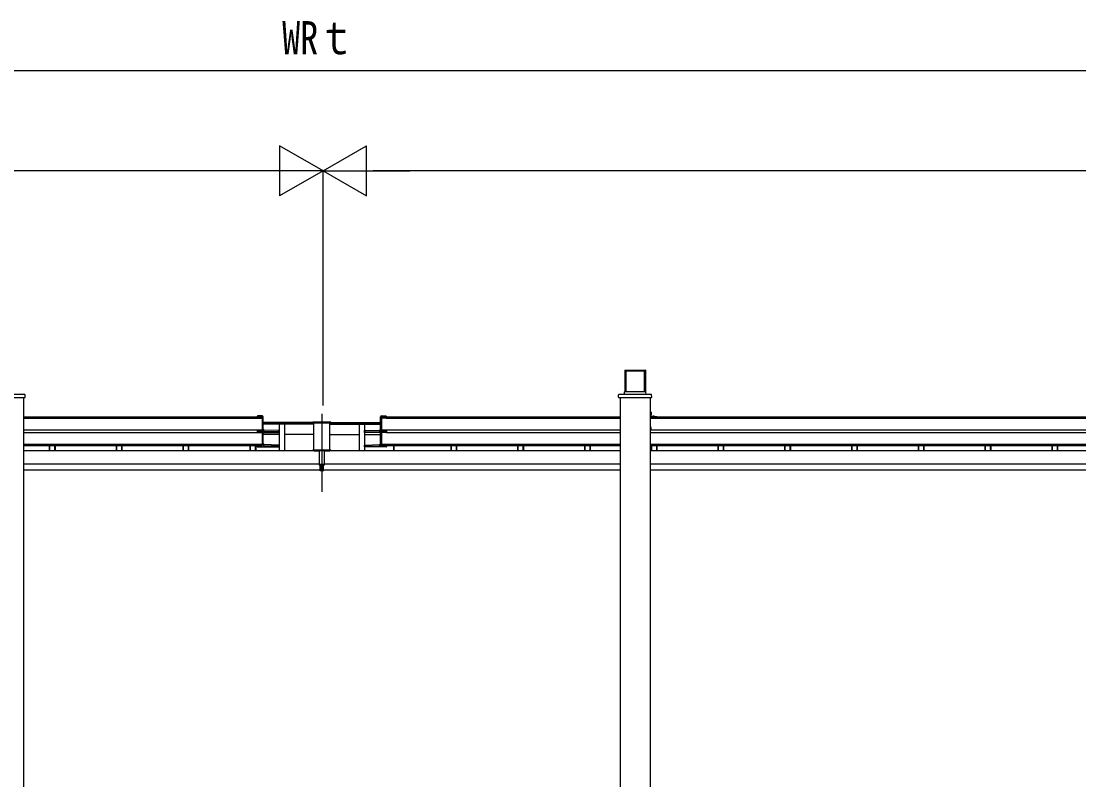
# Model space of a CAD drawing. Units: millimetres, scale not verified. Extents: x -12615 to 12615, y -8910 to 8910.
# Drawn here: x -6351 to -3183, y -3202 to -930 of the extents above; entities that cross this region are included whole.
import ezdxf
from ezdxf.enums import TextEntityAlignment as Align

# ---------------------------------------------------------------- set-up
doc = ezdxf.new("R2010")
doc.units = ezdxf.units.MM
doc.header["$LTSCALE"] = 30
for name, color, linetype in [('0-3_YKK_12', 2, 'Continuous'), ('0-4_YKK_A1', 4, 'Continuous'), ('0-5_YKK_D', 6, 'Continuous')]:
    doc.layers.add(name, color=color, linetype=linetype)
doc.styles.add('ＭＳ ゴシック', font='')
doc.styles.get('ＭＳ ゴシック').set_extended_font_data('MS Gothic')

msp = doc.modelspace()

# ---------------------------------------------------------------- linework, layer by layer
at = {"layer": '0-3_YKK_12'}
msp.add_line((-5450.69, -2105.9), (-5450.69, -2339.85), dxfattribs=at)
at = {"layer": '0-4_YKK_A1'}
for p, q in [((-4543.44, -1981.6), (-4543.44, -2039.68)), ((-4543.08, -1975.63), (-4543.43, -1981.25)), ((-4542.58, -1975.16), (-4481.8, -1975.16)), ((-4540.93, -1981.6), (-4540.93, -2039.43)), ((-4540.66, -1977.16), (-4540.92, -1981.25)), ((-4483.72, -1977.16), (-4540.66, -1977.16)), ((-4539.69, -1979.18), (-4539.69, -2039.43)), ((-4485.69, -1978.23), (-4538.69, -1978.23)), ((-4484.69, -1979.18), (-4484.69, -2039.43)), ((-4483.72, -1977.16), (-4483.46, -1981.25)), ((-4483.45, -1981.6), (-4483.45, -2039.43)), ((-4481.3, -1975.63), (-4480.95, -1981.25)), ((-4480.94, -1981.6), (-4480.94, -2039.68)), ((-6437.95, -2056.84), (-6340.44, -2056.84)), ((-6343.99, -2056.84), (-6343.99, -5325)), ((-6340.76, -2048), (-6341.38, -2048)), ((-6340.44, -2056.84), (-6339.8, -2056.84)), ((-6339.3, -2056.28), (-6339.76, -2048.94)), ((-4562.08, -2056.28), (-4561.63, -2048.94)), ((-4561.58, -2056.84), (-4560.95, -2056.84)), ((-4560.95, -2056.84), (-4463.44, -2056.84)), ((-4557.39, -2056.84), (-4557.39, -5325)), ((-4544.25, -2048), (-4543.78, -2040.37)), ((-4542.78, -2039.43), (-4481.6, -2039.43)), ((-4542.78, -2039.43), (-4481.6, -2039.43)), ((-4542.78, -2039.43), (-4542.78, -2039.43)), ((-4481.6, -2039.43), (-4481.6, -2039.43)), ((-4480.6, -2040.37), (-4480.13, -2048)), ((-4466.99, -2056.84), (-4466.99, -5325)), ((-4463.76, -2048), (-4464.38, -2048)), ((-4463.44, -2056.84), (-4462.8, -2056.84)), ((-4462.3, -2056.28), (-4462.76, -2048.94)), ((-6343.99, -2114.67), (-5644.19, -2114.67)), ((-6343.99, -2114.67), (-5644.19, -2114.67)), ((-6343.99, -2118.81), (-5642.94, -2118.81)), ((-5644.19, -2113.85), (-5644.19, -2117.56)), ((-5636.73, -2112.6), (-5642.94, -2112.6)), ((-5642.94, -2118.81), (-5629.49, -2118.81)), ((-5629.19, -2112.6), (-5636.73, -2112.6)), ((-5629.19, -2119.11), (-5629.19, -2119.08)), ((-5629.19, -2119.11), (-5629.19, -2155.58)), ((-5626.69, -2118.81), (-5626.69, -2115.1)), ((-5626.69, -2155.77), (-5626.69, -2118.81)), ((-5274.69, -2118.81), (-5274.69, -2115.1)), ((-5274.69, -2155.77), (-5274.69, -2118.81)), ((-5272.19, -2112.6), (-5264.65, -2112.6)), ((-5272.19, -2119.11), (-5272.19, -2119.08)), ((-5272.19, -2119.11), (-5272.19, -2155.58)), ((-5258.44, -2118.81), (-5271.89, -2118.81)), ((-5264.65, -2112.6), (-5258.44, -2112.6)), ((-5258.44, -2118.81), (-4557.39, -2118.81)), ((-5257.19, -2113.85), (-5257.19, -2117.56)), ((-5257.19, -2114.67), (-4557.39, -2114.67)), ((-5247.19, -2114.67), (-4557.39, -2114.67)), ((-4466.99, -2114.67), (-1031.39, -2114.67)), ((-4466.99, -2114.67), (-1031.39, -2114.67)), ((-4466.99, -2118.81), (-1031.39, -2118.81)), ((-4465.69, -2101.08), (-4464.82, -2101.08)), ((-4464.69, -2104.33), (-4464.69, -2103.07)), ((-4464.69, -2104.33), (-4464.69, -2113.85)), ((-4464.69, -2109), (-4464.32, -2109)), ((-4464.32, -2101.57), (-4464.32, -2109)), ((-4464.19, -2114.35), (-4447.19, -2114.35)), ((-4459.24, -2113.2), (-4459.24, -2113.24)), ((-4457.54, -2112.72), (-4457.54, -2112.69)), ((-4457.54, -2112.72), (-4457.54, -2113.33)), ((-4456.84, -2112.72), (-4456.84, -2112.69)), ((-4456.84, -2113.33), (-4456.84, -2112.72)), ((-4455.14, -2113.24), (-4455.14, -2113.2)), ((-4447.19, -2114.67), (-4447.19, -2114.35)), ((-6343.99, -2154.26), (-5629.19, -2154.26)), ((-5452.69, -2132.52), (-5626.69, -2132.52)), ((-5452.69, -2132.52), (-5626.69, -2132.52)), ((-5452.69, -2132.74), (-5626.69, -2132.74)), ((-5474.69, -2137.57), (-5626.69, -2137.57)), ((-5578.19, -2137.57), (-5578.19, -2216.47)), ((-5562.19, -2137.57), (-5562.19, -2216.47)), ((-5477.19, -2130.52), (-5477.19, -2132.52)), ((-5477.19, -2130.52), (-5424.19, -2130.52)), ((-5474.69, -2214.47), (-5474.69, -2132.78)), ((-5474.19, -2132.78), (-5427.19, -2132.78)), ((-5452.69, -2132.52), (-5452.69, -2132.74)), ((-5452.69, -2132.52), (-5452.69, -2132.52)), ((-5452.69, -2132.74), (-5452.69, -2132.78)), ((-5448.69, -2132.52), (-5448.69, -2132.74)), ((-5448.69, -2132.52), (-5448.69, -2132.52)), ((-5448.69, -2132.52), (-5274.69, -2132.52)), ((-5448.69, -2132.52), (-5274.69, -2132.52)), ((-5448.69, -2132.74), (-5448.69, -2132.78)), ((-5448.69, -2132.74), (-5274.69, -2132.74)), ((-5426.69, -2214.47), (-5426.69, -2132.78)), ((-5426.69, -2137.57), (-5274.69, -2137.57)), ((-5424.19, -2132.52), (-5424.19, -2130.52)), ((-5339.19, -2137.57), (-5339.19, -2216.47)), ((-5323.19, -2137.57), (-5323.19, -2216.47)), ((-5272.19, -2154.26), (-4557.39, -2154.26)), ((-4466.99, -2154.26), (-1031.39, -2154.26)), ((-4464.69, -2147.3), (-4464.69, -2146.05)), ((-4464.69, -2147.3), (-4464.69, -2154.26)), ((-6343.99, -2161.79), (-5629.49, -2161.79)), ((-5644.19, -2156.83), (-5644.19, -2160.54)), ((-5644.19, -2157.29), (-5644.19, -2159.49)), ((-5636.73, -2155.58), (-5642.94, -2155.58)), ((-5642.94, -2161.79), (-5629.49, -2161.79)), ((-5629.19, -2155.58), (-5636.73, -2155.58)), ((-5629.19, -2162.09), (-5629.19, -2162.06)), ((-5629.19, -2162.09), (-5629.19, -2199.06)), ((-5626.69, -2161.79), (-5626.69, -2158.07)), ((-5626.69, -2198.75), (-5626.69, -2161.79)), ((-5626.69, -2162.25), (-5578.19, -2162.25)), ((-5578.19, -2168), (-5626.69, -2168)), ((-5581.24, -2156.54), (-5623.8, -2155.05)), ((-5581.24, -2160.25), (-5623.8, -2158.77)), ((-5581.14, -2156.54), (-5581.24, -2156.54)), ((-5581.14, -2160.25), (-5581.24, -2160.25)), ((-5578.19, -2156.54), (-5581.14, -2156.54)), ((-5578.19, -2160.25), (-5581.14, -2160.25)), ((-5578.19, -2162.25), (-5578.19, -2156.54)), ((-5476.69, -2168), (-5562.19, -2168)), ((-5424.69, -2168), (-5339.19, -2168)), ((-5323.19, -2156.54), (-5320.24, -2156.54)), ((-5323.19, -2162.25), (-5323.19, -2156.54)), ((-5323.19, -2160.25), (-5320.24, -2160.25)), ((-5274.69, -2162.25), (-5323.19, -2162.25)), ((-5323.19, -2168), (-5274.69, -2168)), ((-5320.24, -2156.54), (-5320.14, -2156.54)), ((-5320.24, -2160.25), (-5320.14, -2160.25)), ((-5320.14, -2156.54), (-5277.59, -2155.05)), ((-5320.14, -2160.25), (-5277.59, -2158.77)), ((-5274.69, -2161.79), (-5274.69, -2158.07)), ((-5274.69, -2198.75), (-5274.69, -2161.79)), ((-5272.19, -2155.58), (-5264.65, -2155.58)), ((-5272.19, -2162.09), (-5272.19, -2162.06)), ((-5272.19, -2162.09), (-5272.19, -2199.06)), ((-5258.44, -2161.79), (-5271.89, -2161.79)), ((-5264.65, -2155.58), (-5258.44, -2155.58)), ((-5258.44, -2161.79), (-4557.39, -2161.79)), ((-5257.19, -2156.83), (-5257.19, -2160.54)), ((-5257.19, -2157.29), (-5257.19, -2159.49)), ((-4466.99, -2161.79), (-1031.39, -2161.79)), ((-6343.99, -2197.24), (-5629.19, -2197.24)), ((-5629.19, -2202), (-6343.99, -2202)), ((-6343.99, -2216.47), (-5474.19, -2216.47)), ((-6343.99, -2216.47), (-5474.19, -2216.47)), ((-6266.19, -2216.47), (-6266.19, -2202)), ((-6265.19, -2215.99), (-6265.19, -2202)), ((-6265.19, -2215.99), (-6250.19, -2215.99)), ((-6250.19, -2215.99), (-6250.19, -2202)), ((-6249.19, -2216.47), (-6249.19, -2202)), ((-6248.89, -2216.47), (-6248.89, -2202)), ((-6066.19, -2216.47), (-6066.19, -2202)), ((-6065.19, -2215.99), (-6065.19, -2202)), ((-6065.19, -2215.99), (-6050.19, -2215.99)), ((-6050.19, -2215.99), (-6050.19, -2202)), ((-6049.19, -2216.47), (-6049.19, -2202)), ((-6048.89, -2216.47), (-6048.89, -2202)), ((-5866.19, -2216.47), (-5866.19, -2202)), ((-5865.19, -2215.99), (-5865.19, -2202)), ((-5865.19, -2215.99), (-5850.19, -2215.99)), ((-5850.19, -2215.99), (-5850.19, -2202)), ((-5849.19, -2216.47), (-5849.19, -2202)), ((-5848.89, -2216.47), (-5848.89, -2202)), ((-5666.19, -2202), (-5666.19, -2216.47)), ((-5665.19, -2202), (-5665.19, -2216.47)), ((-5650.19, -2202), (-5650.19, -2216.47)), ((-5649.19, -2202), (-5649.19, -2216.47)), ((-5648.89, -2202), (-5648.89, -2216.47)), ((-5644.19, -2202), (-5644.19, -2202.47)), ((-5644.19, -2202.47), (-5644.19, -2203.98)), ((-5629.49, -2202.73), (-5642.94, -2202.73)), ((-5642.94, -2205.23), (-5637.65, -2205.23)), ((-5636.73, -2205.23), (-5578.19, -2205.23)), ((-5629.19, -2201), (-5629.19, -2200.47)), ((-5629.19, -2201.99), (-5629.19, -2201)), ((-5629.19, -2202.47), (-5629.19, -2201.99)), ((-5629.19, -2202.43), (-5629.19, -2202.47)), ((-5581.24, -2199.52), (-5623.8, -2198.03)), ((-5581.24, -2203.23), (-5623.8, -2201.75)), ((-5581.14, -2199.52), (-5581.24, -2199.52)), ((-5581.14, -2203.23), (-5581.24, -2203.23)), ((-5578.19, -2199.52), (-5581.14, -2199.52)), ((-5578.19, -2203.23), (-5581.14, -2203.23)), ((-5578.19, -2205.23), (-5578.19, -2199.52)), ((-5477.19, -2214.47), (-5477.19, -2216.47)), ((-5477.19, -2214.47), (-5424.19, -2214.47)), ((-5474.69, -2217.05), (-5474.69, -2216.47)), ((-5474.19, -2217.05), (-5458.19, -2217.05)), ((-5458.19, -2214.47), (-5458.19, -2259.47)), ((-5443.19, -2214.47), (-5443.19, -2259.47)), ((-5443.19, -2217.05), (-5427.19, -2217.05)), ((-5426.69, -2216.47), (-4557.39, -2216.47)), ((-5426.69, -2217.05), (-5426.69, -2216.47)), ((-5426.69, -2216.47), (-4557.39, -2216.47)), ((-5424.19, -2216.47), (-5424.19, -2214.47)), ((-5323.19, -2199.52), (-5320.24, -2199.52)), ((-5323.19, -2205.23), (-5323.19, -2199.52)), ((-5323.19, -2203.23), (-5320.24, -2203.23)), ((-5264.65, -2205.23), (-5323.19, -2205.23)), ((-5320.24, -2199.52), (-5320.14, -2199.52)), ((-5320.24, -2203.23), (-5320.14, -2203.23)), ((-5320.14, -2199.52), (-5277.59, -2198.03)), ((-5320.14, -2203.23), (-5277.59, -2201.75)), ((-5272.19, -2197.24), (-4557.39, -2197.24)), ((-5272.19, -2201), (-5272.19, -2200.47)), ((-5272.19, -2201.99), (-5272.19, -2201)), ((-5272.19, -2202.47), (-5272.19, -2201.99)), ((-4557.39, -2202), (-5272.19, -2202)), ((-5272.19, -2202.43), (-5272.19, -2202.47)), ((-5271.89, -2202.73), (-5258.44, -2202.73)), ((-5258.44, -2205.23), (-5263.73, -2205.23)), ((-5257.19, -2202), (-5257.19, -2202.47)), ((-5257.19, -2202.47), (-5257.19, -2203.98)), ((-5236.19, -2202), (-5236.19, -2216.47)), ((-5235.19, -2202), (-5235.19, -2216.47)), ((-5063.19, -2216.47), (-5063.19, -2202)), ((-5062.19, -2215.99), (-5062.19, -2202)), ((-5062.19, -2215.99), (-5047.19, -2215.99)), ((-5047.19, -2215.99), (-5047.19, -2202)), ((-5046.19, -2216.47), (-5046.19, -2202)), ((-5045.89, -2216.47), (-5045.89, -2202)), ((-4863.19, -2216.47), (-4863.19, -2202)), ((-4862.19, -2215.99), (-4862.19, -2202)), ((-4862.19, -2215.99), (-4847.19, -2215.99)), ((-4847.19, -2215.99), (-4847.19, -2202)), ((-4846.19, -2216.47), (-4846.19, -2202)), ((-4845.89, -2216.47), (-4845.89, -2202)), ((-4663.19, -2216.47), (-4663.19, -2202)), ((-4662.19, -2215.99), (-4662.19, -2202)), ((-4662.19, -2215.99), (-4647.19, -2215.99)), ((-4647.19, -2215.99), (-4647.19, -2202)), ((-4646.19, -2216.47), (-4646.19, -2202)), ((-4645.89, -2216.47), (-4645.89, -2202)), ((-4466.99, -2197.24), (-1031.39, -2197.24)), ((-1031.39, -2202), (-4466.99, -2202)), ((-4466.99, -2216.47), (-1031.39, -2216.47)), ((-4466.99, -2216.47), (-1031.39, -2216.47)), ((-4463.19, -2216.47), (-4463.19, -2202)), ((-4462.19, -2215.99), (-4462.19, -2202)), ((-4462.19, -2215.99), (-4447.19, -2215.99)), ((-4447.19, -2215.99), (-4447.19, -2202)), ((-4446.19, -2216.47), (-4446.19, -2202)), ((-4445.89, -2216.47), (-4445.89, -2202)), ((-4263.19, -2216.47), (-4263.19, -2202)), ((-4262.19, -2215.99), (-4262.19, -2202)), ((-4262.19, -2215.99), (-4247.19, -2215.99)), ((-4247.19, -2215.99), (-4247.19, -2202)), ((-4246.19, -2216.47), (-4246.19, -2202)), ((-4245.89, -2216.47), (-4245.89, -2202)), ((-4063.19, -2216.47), (-4063.19, -2202)), ((-4062.19, -2215.99), (-4062.19, -2202)), ((-4062.19, -2215.99), (-4047.19, -2215.99)), ((-4047.19, -2215.99), (-4047.19, -2202)), ((-4046.19, -2216.47), (-4046.19, -2202)), ((-4045.89, -2216.47), (-4045.89, -2202)), ((-3863.19, -2216.47), (-3863.19, -2202)), ((-3862.19, -2215.99), (-3862.19, -2202)), ((-3862.19, -2215.99), (-3847.19, -2215.99)), ((-3847.19, -2215.99), (-3847.19, -2202)), ((-3846.19, -2216.47), (-3846.19, -2202)), ((-3845.89, -2216.47), (-3845.89, -2202)), ((-3663.19, -2216.47), (-3663.19, -2202)), ((-3662.19, -2215.99), (-3662.19, -2202)), ((-3662.19, -2215.99), (-3647.19, -2215.99)), ((-3647.19, -2215.99), (-3647.19, -2202)), ((-3646.19, -2216.47), (-3646.19, -2202)), ((-3645.89, -2216.47), (-3645.89, -2202)), ((-3463.19, -2216.47), (-3463.19, -2202)), ((-3462.19, -2215.99), (-3462.19, -2202)), ((-3462.19, -2215.99), (-3447.19, -2215.99)), ((-3447.19, -2215.99), (-3447.19, -2202)), ((-3446.19, -2216.47), (-3446.19, -2202)), ((-3445.89, -2216.47), (-3445.89, -2202)), ((-3263.19, -2216.47), (-3263.19, -2202)), ((-3262.19, -2215.99), (-3262.19, -2202)), ((-3262.19, -2215.99), (-3247.19, -2215.99)), ((-3247.19, -2215.99), (-3247.19, -2202)), ((-3246.19, -2216.47), (-3246.19, -2202)), ((-3245.89, -2216.47), (-3245.89, -2202)), ((-5458.19, -2257.26), (-6343.99, -2257.26)), ((-5455.19, -2274.97), (-6343.99, -2274.97)), ((-5443.19, -2257.47), (-5458.19, -2257.47)), ((-5443.19, -2259.47), (-5458.19, -2259.47)), ((-5452.69, -2276.5), (-5452.69, -2259.47)), ((-5446.19, -2259.47), (-5446.19, -2276.5)), ((-4557.39, -2274.97), (-5446.19, -2274.97)), ((-4557.39, -2257.26), (-5443.19, -2257.26)), ((-1031.39, -2257.26), (-4466.99, -2257.26)), ((-1031.39, -2274.97), (-4466.99, -2274.97))]:
    msp.add_line(p, q, dxfattribs=at)
for points in [[(-6341.38, -2048), (-6437, -2048), (-6437.62, -2048)], [(-4464.38, -2048), (-4560, -2048), (-4560.62, -2048)], [(-5629.19, -2116.31), (-5636.73, -2116.31), (-5642.94, -2116.31)], [(-5272.19, -2116.31), (-5264.65, -2116.31), (-5258.44, -2116.31)], [(-5477.19, -2132.52), (-5458.19, -2132.52), (-5443.19, -2132.52), (-5424.19, -2132.52)], [(-5629.19, -2159.29), (-5636.73, -2159.29), (-5642.94, -2159.29)], [(-5272.19, -2159.29), (-5264.65, -2159.29), (-5258.44, -2159.29)], [(-5629.19, -2200.47), (-5629.19, -2199.82), (-5629.19, -2199.06)], [(-5477.19, -2216.47), (-5458.19, -2216.47), (-5443.19, -2216.47), (-5424.19, -2216.47)], [(-5272.19, -2200.47), (-5272.19, -2199.82), (-5272.19, -2199.06)], [(-5452.69, -2276.5), (-5455.19, -2276.5), (-5455.19, -2259.47)], [(-5448.69, -2259.47), (-5448.69, -2276.5), (-5446.19, -2276.5)]]:
    msp.add_lwpolyline(points, dxfattribs=at)
msp.add_lwpolyline([(-5859.29, -2199.51), (-5860.28, -2199.52), (-5861.14, -2199.55), (-5861.75, -2199.59), (-5862.03, -2199.64), (-5861.94, -2199.7), (-5861.49, -2199.74), (-5860.74, -2199.78), (-5859.8, -2199.8), (-5858.79, -2199.8), (-5857.84, -2199.78), (-5857.1, -2199.74), (-5856.65, -2199.7), (-5856.55, -2199.64), (-5856.83, -2199.59), (-5857.44, -2199.55), (-5858.3, -2199.52)], close=True, dxfattribs=at)
for centre, radius, start, end in [((-4542.78, -2040.43), 1, 90, 176.48397), ((-4542.78, -2040.43), 0.999, 89.96394, 176.45762), ((-4481.6, -2040.43), 1, 3.51603, 90), ((-4481.6, -2040.43), 0.999, 3.54238, 90.03606), ((-5642.94, -2113.85), 1.25, 89.96074, 179.96069), ((-5642.94, -2113.85), 1.25, 180.03931, 180.03978), ((-5642.94, -2117.56), 1.25, 89.93677, 270.06323), ((-5629.49, -2119.11), 0.3, 0.03931, 90.03926), ((-5629.19, -2115.1), 2.5, 0.03931, 90.03926), ((-5629.19, -2118.81), 2.5, 0.03931, 90.03926), ((-5272.19, -2115.1), 2.5, 89.96074, 179.96069), ((-5272.19, -2118.81), 2.5, 89.96074, 179.96069), ((-5271.89, -2119.11), 0.3, 89.96074, 179.96069), ((-5258.44, -2113.85), 1.25, 0.03931, 90.03926), ((-5258.44, -2117.56), 1.25, 269.93677, 90.06323), ((-5258.44, -2113.85), 1.25, 359.96022, 359.96069), ((-4467.19, -2103.07), 2.5, 0.03717, 85.45262), ((-4464.19, -2113.85), 0.5, 180.03931, 270.03926), ((-4457.19, -2116.87), 4.2, 119.21546, 143.21111), ((-4457.19, -2116.86), 4.19, 94.78865, 119.29157), ((-4457.19, -2116.9), 4.19, 94.78865, 119.29157), ((-4457.19, -2116.77), 3.67, 84.52859, 95.47141), ((-4457.19, -2116.99), 3.67, 84.52859, 95.47141), ((-4457.19, -2116.86), 4.19, 60.70843, 85.21135), ((-4457.19, -2116.9), 4.19, 60.70843, 85.21135), ((-4457.19, -2116.87), 4.2, 36.78889, 60.78454), ((-5623.69, -2152.06), 3, 180.03748, 268.04105), ((-5277.69, -2152.06), 3, 271.95895, 359.96252), ((-4467.19, -2146.05), 2.5, 0.03717, 85.45262), ((-5642.94, -2156.83), 1.25, 89.96074, 179.96069), ((-5642.94, -2156.82), 1.25, 180.03931, 180.03978), ((-5642.94, -2160.54), 1.25, 89.93677, 270.06323), ((-5629.49, -2162.09), 0.3, 0.03931, 90.03926), ((-5629.19, -2158.08), 2.5, 0.03931, 90.03926), ((-5629.19, -2161.79), 2.5, 0.03931, 90.03926), ((-5623.69, -2155.77), 3, 180.03748, 268.04105), ((-5277.69, -2155.77), 3, 271.95895, 359.96252), ((-5272.19, -2158.08), 2.5, 89.96074, 179.96069), ((-5272.19, -2161.79), 2.5, 89.96074, 179.96069), ((-5271.89, -2162.09), 0.3, 89.96074, 179.96069), ((-5258.44, -2156.83), 1.25, 0.03931, 90.03926), ((-5258.44, -2160.54), 1.25, 269.93677, 90.06323), ((-5258.44, -2156.82), 1.25, 359.96022, 359.96069), ((-6265.19, -2216.99), 1, 89.98303, 148.55407), ((-6250.19, -2216.99), 1, 31.44593, 90.01697), ((-6065.19, -2216.99), 1, 89.98303, 148.55407), ((-6050.19, -2216.99), 1, 31.44593, 90.01697), ((-5865.19, -2216.99), 1, 89.98303, 148.55407), ((-5850.19, -2216.99), 1, 31.44593, 90.01697), ((-5642.94, -2203.98), 1.25, 89.93677, 270.06323), ((-5637.65, -2205.03), 0.2, 269.98076, 336.36907), ((-5637.19, -2205.23), 0.3, 23.64234, 156.35766), ((-5636.73, -2205.03), 0.2, 203.63093, 270.01924), ((-5629.49, -2202.43), 0.3, 269.96385, 353.37464), ((-5623.69, -2195.04), 3, 180.03748, 268.04105), ((-5623.69, -2198.75), 3, 180.03748, 268.04105), ((-5277.69, -2195.04), 3, 271.95895, 359.96252), ((-5277.69, -2198.75), 3, 271.95895, 359.96252), ((-5271.89, -2198.72), 0.3, 180.03931, 270.03926), ((-5271.89, -2202.43), 0.3, 186.62536, 270.03615), ((-5264.65, -2205.03), 0.2, 269.98076, 336.36907), ((-5264.19, -2205.23), 0.3, 23.64234, 156.35766), ((-5263.73, -2205.03), 0.2, 203.63093, 270.01924), ((-5258.44, -2203.98), 1.25, 269.93677, 90.06323), ((-5062.19, -2216.99), 1, 89.98303, 148.55407), ((-5047.19, -2216.99), 1, 31.44593, 90.01697), ((-4862.19, -2216.99), 1, 89.98303, 148.55407), ((-4847.19, -2216.99), 1, 31.44593, 90.01697), ((-4662.19, -2216.99), 1, 89.98303, 148.55407), ((-4647.19, -2216.99), 1, 31.44593, 90.01697), ((-4462.19, -2216.99), 1, 89.98303, 148.55407), ((-4447.19, -2216.99), 1, 31.44593, 90.01697), ((-4262.19, -2216.99), 1, 89.98303, 148.55407), ((-4247.19, -2216.99), 1, 31.44593, 90.01697), ((-4062.19, -2216.99), 1, 89.98303, 148.55407), ((-4047.19, -2216.99), 1, 31.44593, 90.01697), ((-3862.19, -2216.99), 1, 89.98303, 148.55407), ((-3847.19, -2216.99), 1, 31.44593, 90.01697), ((-3662.19, -2216.99), 1, 89.98303, 148.55407), ((-3647.19, -2216.99), 1, 31.44593, 90.01697), ((-3462.19, -2216.99), 1, 89.98303, 148.55407), ((-3447.19, -2216.99), 1, 31.44593, 90.01697), ((-3262.19, -2216.99), 1, 89.98303, 148.55407), ((-3247.19, -2216.99), 1, 31.44593, 90.01697)]:
    msp.add_arc(centre, radius, start, end, dxfattribs=at)
for centre, major_axis, ratio, start_param, end_param in [((-4543.4, -1981.22), (0.033, 0.5), 0.058294, 1.6269593, 2.4123574), ((-4542.58, -1975.66), (0.407, -0.293), 0.996273, 2.1960283, 3.7015024), ((-4540.89, -1981.22), (0.033, 0.5), 0.058294, 1.6269593, 2.4123574), ((-4538.69, -1979.18), (1, 0), 0.946294, 1.5707963, 3.1415927), ((-4485.69, -1979.18), (1, 0), 0.946294, 0, 1.5707963), ((-4483.49, -1981.22), (-0.033, 0.5), 0.058294, 3.8708279, 4.6562261), ((-4481.8, -1975.66), (0.407, 0.293), 0.996273, 5.7232756, 7.2287497), ((-4480.98, -1981.22), (-0.033, 0.5), 0.058294, 3.8708279, 4.6562261), ((-6340.76, -2049), (1, 0), 0.996804, 0.1134464, 1.5707963), ((-6339.8, -2056.34), (0.502, 0), 0.996804, 4.712389, 6.344188), ((-6340.75, -2049), (0.712, -0.702), 0.999635, 0.8394688, 0.8919125), ((-6339.3, -2056.34), (-0.031, 0.5), 0.003189, 4.7731969, 4.8256406), ((-4561.58, -2056.34), (0.502, 0), 0.996804, 3.08059, 4.712389), ((-4562.08, -2056.34), (0.031, 0.5), 0.003189, 1.4575447, 1.5099884), ((-4560.63, -2049), (0.712, 0.702), 0.999635, 2.2496801, 2.3021238), ((-4560.62, -2049), (1, 0), 0.996804, 1.5707963, 3.0281463), ((-4463.76, -2049), (1, 0), 0.996804, 0.1134464, 1.5707963), ((-4462.8, -2056.34), (0.502, 0), 0.996804, 4.712389, 6.344188), ((-4463.75, -2049), (0.712, -0.702), 0.999635, 0.8394688, 0.8919125), ((-4462.3, -2056.34), (-0.031, 0.5), 0.003189, 4.7731969, 4.8256406), ((-4464.82, -2101.58), (0.411, 0.287), 0.996037, 5.675947, 7.2430164)]:
    msp.add_ellipse(centre, major_axis=major_axis, ratio=ratio, start_param=start_param, end_param=end_param, dxfattribs=at)
at = {"layer": '0-5_YKK_D'}
for p, q in [((-194.19, -1078.6), (-10707.1, -1078.6)), ((-5447.1, -1378.6), (-5577.01, -1303.6)), ((-5577.01, -1303.6), (-5577.01, -1453.6)), ((-5447.1, -1378.6), (-5317.2, -1303.6)), ((-5317.2, -1453.6), (-5317.2, -1303.6)), ((-5597.1, -1378.6), (-10707.19, -1378.6)), ((-5447.1, -1378.6), (-5706.91, -1378.6)), ((-5447.1, -1378.6), (-5577.01, -1453.6)), ((-5447.1, -2080.83), (-5447.1, -1377.6)), ((-5447.1, -2080.83), (-5447.1, -1377.6)), ((-5447.1, -1378.6), (-5317.2, -1453.6)), ((-5447.1, -1378.6), (-5187.29, -1378.6)), ((-194.19, -1378.6), (-5297.1, -1378.6))]:
    msp.add_line(p, q, dxfattribs=at)

# ---------------------------------------------------------------- texts
at = {"layer": '0-5_YKK_D', "style": 'ＭＳ ゴシック', "width": 0.8}
msp.add_text('WRｔ', height=98.97, dxfattribs=at).set_placement((-5569.45, -1058.6), align=Align.BOTTOM_LEFT)

doc.saveas('drawing.dxf')
